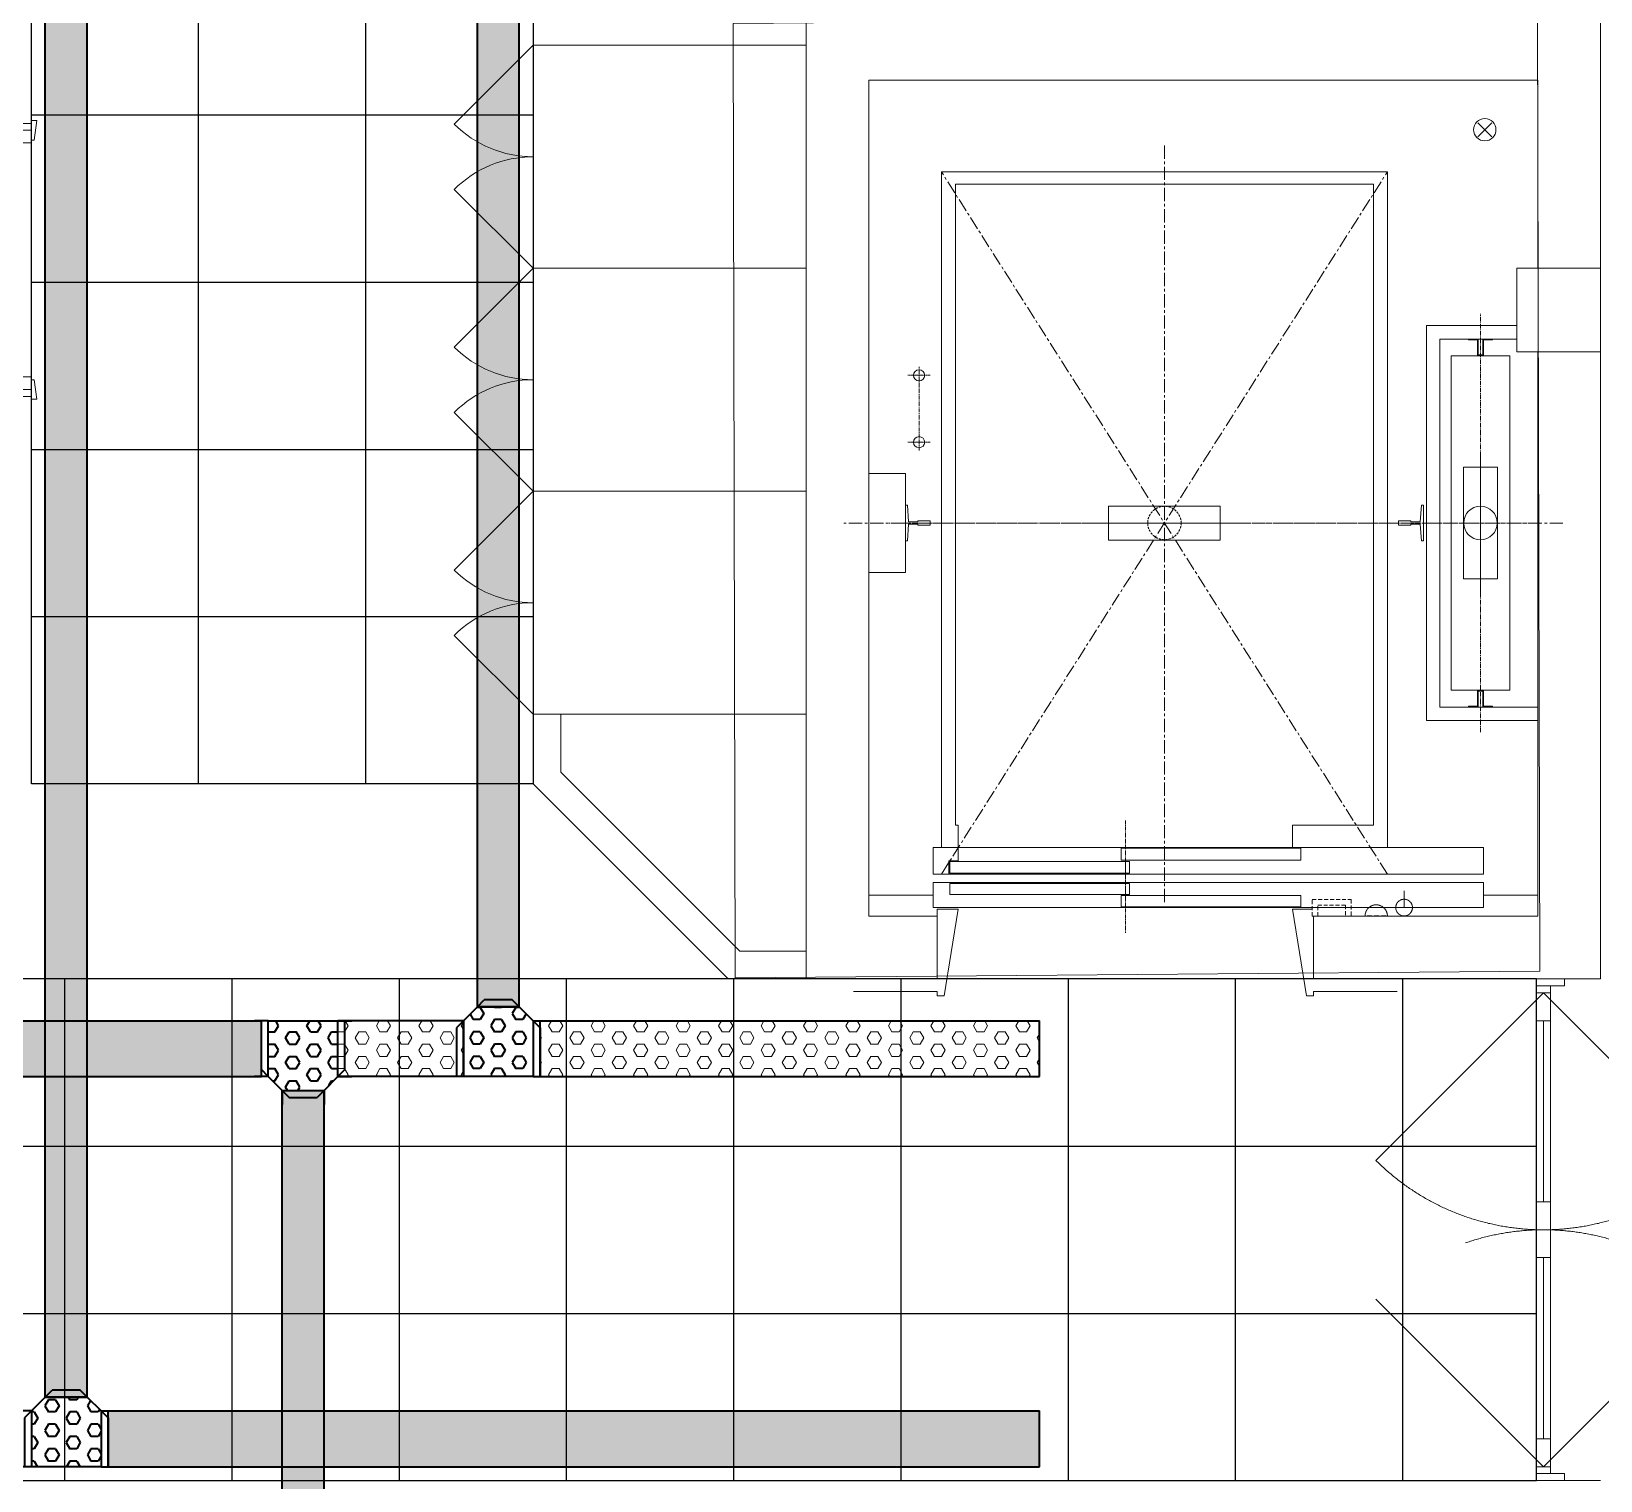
# Model space of a CAD drawing. Extents: x -509638 to 57327, y -29287 to 19916.
# Drawn here: x 43576 to 49206, y -2710 to 2490 of the extents above; entities that cross this region are included whole.
import ezdxf

# ---------------------------------------------------------------- set-up
doc = ezdxf.new("R2010")
doc.units = 0
doc.header["$LTSCALE"] = 0.25
for name, pattern in [('01-First Floor$0$CENTERX2', [101.6, 63.5, -12.7, 12.7, -12.7]), ('01-First Floor$0$DASHED', [19.05, 12.7, -6.35]), ('01-First Floor$0$DASHED2', [9.525, 6.35, -3.175]), ('DASHDOT', [25.4, 12.7, -6.35, 0, -6.35])]:
    doc.linetypes.add(name, pattern=pattern)
for name, color, linetype, lineweight in [('01-First Floor$0$Aluminum', 251, 'Continuous', 5), ('01-First Floor$0$Axis', 251, '01-First Floor$0$CENTERX2', 5), ('01-First Floor$0$C-HYDR-CTCH', 251, 'Continuous', 5), ('01-First Floor$0$Cabin', 7, 'Continuous', 5), ('01-First Floor$0$LOADING', 253, 'Continuous', 5), ('01-First Floor$0$Notes', 1, 'Continuous', 5), ('01-First Floor$0$Structure', 251, 'Continuous', 5), ('01-First Floor$0$Tech', 169, '01-First Floor$0$DASHED2', 5), ('01-First Floor$0$Walls', 251, 'Continuous', 5), ('01-First Floor$0$Wooden Joinery', 251, 'Continuous', 5), ('E-CABL-TRAY', 10, 'Continuous', 35), ('E-LITE-CLNG-CNDT', 6, 'DASHDOT', 35), ('T-CABL-TRAY', 60, 'Continuous', 35)]:
    doc.layers.add(name, color=color, linetype=linetype, lineweight=lineweight)
doc.layers.add('01-First Floor$0$FALSE CEILING', color=251, linetype='Continuous')

# ---------------------------------------------------------------- blocks, each defined once
blk = doc.blocks.new('01-First Floor$0$A$C72370EFE')
at = {"layer": '01-First Floor$0$Wooden Joinery'}
for p, q in [((-0.01, -0.04), (-0.02, -0.04)), ((-0.01, -0.03), (-0.01, -0.07)), ((0, -0.03), (-0.01, -0.03)), ((0.04, -0.03), (0.05, -0.03)), ((0.05, -0.03), (0.05, -0.07)), ((0.05, -0.04), (0.06, -0.04)), ((-0.05, -0.07), (-0.05, -0.16)), ((-0.03, -0.07), (-0.03, -0.16)), ((-0.01, -0.06), (-0.02, -0.06)), ((0, -0.07), (-0.01, -0.07)), ((0.04, -0.07), (0.05, -0.07)), ((0.05, -0.06), (0.06, -0.06)), ((0.07, -0.07), (0.07, -0.16)), ((0.09, -0.07), (0.09, -0.16)), ((-0.01, -0.17), (-0.02, -0.17)), ((-0.01, -0.19), (-0.02, -0.19)), ((-0.01, -0.17), (-0.01, -0.19)), ((0.05, -0.17), (0.06, -0.17)), ((0.05, -0.17), (0.05, -0.19)), ((0.05, -0.19), (0.06, -0.19))]:
    blk.add_line(p, q, dxfattribs=at)
for centre, radius, start, end in [((-0.02, -0.07), 0.03, 90, 180), ((0.06, -0.07), 0.03, 0, 90), ((-0.02, -0.07), 0.01, 90, 180), ((0.06, -0.07), 0.01, 0, 90), ((-0.02, -0.16), 0.03, 180, 270), ((-0.02, -0.16), 0.01, 180, 270), ((0.06, -0.16), 0.01, 270, 0), ((0.06, -0.16), 0.03, 270, 0)]:
    blk.add_arc(centre, radius, start, end, dxfattribs=at)
blk = doc.blocks.new('01-First Floor$0$A$C5DAD61B4')
at = {"layer": '01-First Floor$0$Wooden Joinery'}
for points in [[(80, 959.1), (80, 969.1), (10, 979.1), (10, 959.1)], [(940, 959.1), (940, 969.1), (1010, 979.1), (1010, 959.1)], [(70, 859.1), (70, 849.1), (0, 839.1), (0, 859.1)], [(120, 859.1), (120, 0), (80, 0), (80, 859.1)], [(950, 859.1), (950, 849.1), (1020, 839.1), (1020, 859.1)]]:
    blk.add_lwpolyline(points, close=True, dxfattribs=at)
for points in [[(45, 859.1), (45, 959.1), (20, 959.1), (20, 859.1), (45, 859.1)], [(45, 859.1), (80, 859.1), (80, 899.1), (90, 899.1), (90, 959.1), (45, 959.1), (45, 859.1)], [(975, 859.1), (940, 859.1), (940, 899.1), (930, 899.1), (930, 959.1), (975, 959.1), (975, 859.1)], [(975, 859.1), (975, 959.1), (1000, 959.1), (1000, 859.1), (975, 859.1)]]:
    blk.add_lwpolyline(points, dxfattribs=at)
blk.add_arc((80, 859.1), 860, 272.666, 0, dxfattribs=at)
at = {"layer": '01-First Floor$0$Wooden Joinery', "xscale": 999.9999999998854, "yscale": 999.9999999998854, "zscale": 999.9999999998854, "rotation": 180}
blk.add_blockref('01-First Floor$0$A$C72370EFE', (120, 0), dxfattribs=at)
blk = doc.blocks.new('01-First Floor$0$T127-1_B')
at = {"layer": '01-First Floor$0$Cabin'}
for p, q in [((78, 4), (82, 63.5)), ((44.5, 8), (44.5, 4)), ((44.5, 4), (78, 4)), ((44.5, -8), (44.5, -4)), ((44.5, -4), (78, -4)), ((78, -4), (82, -63.5))]:
    blk.add_line(p, q, dxfattribs=at)
at = {"layer": '01-First Floor$0$Cabin', "ltscale": 5}
for points in [[(82, 63.5), (89, 63.5), (89, -63.5), (82, -63.5)], [(44.5, 8), (0, 8), (0, -8), (44.5, -8)]]:
    blk.add_lwpolyline(points, dxfattribs=at)
blk = doc.blocks.new('01-First Floor$0$T127-1_B__1680')
at = {"layer": '01-First Floor$0$Axis'}
blk.add_line((-990, 0), (990, 0), dxfattribs=at)
at = {"layer": '01-First Floor$0$Notes', "xscale": -1}
blk.add_blockref('01-First Floor$0$T127-1_B', (-840, 0), dxfattribs=at)
at = {"layer": '01-First Floor$0$Notes'}
blk.add_blockref('01-First Floor$0$T127-1_B', (840, 0), dxfattribs=at)
blk = doc.blocks.new('01-First Floor$0$JIS5K')
at = {"layer": '01-First Floor$0$Cabin'}
for p, q in [((60.2, 8), (60.2, 11.2)), ((60.2, -8), (60.2, -11.2))]:
    blk.add_line(p, q, dxfattribs=at)
at = {"layer": '01-First Floor$0$Cabin', "ltscale": 5}
for points in [[(57, 11.2), (0, 11.2), (0, -11.2), (57, -11.2)], [(60.2, 8), (3.2, 8), (3.2, -8), (60.2, -8)], [(57, 11.2), (57, 43.5), (60.2, 43.5), (60.2, 11.2)], [(57, -11.2), (57, -43.5), (60.2, -43.5), (60.2, -11.2)]]:
    blk.add_lwpolyline(points, dxfattribs=at)
blk = doc.blocks.new('01-First Floor$0$JIS5K__1200')
at = {"layer": '01-First Floor$0$Axis'}
blk.add_line((-750, 0), (750, 0), dxfattribs=at)
at = {"layer": '01-First Floor$0$Notes', "xscale": -1}
blk.add_blockref('01-First Floor$0$JIS5K', (-600, 0), dxfattribs=at)
at = {"layer": '01-First Floor$0$Notes'}
blk.add_blockref('01-First Floor$0$JIS5K', (600, 0), dxfattribs=at)
blk = doc.blocks.new('01-First Floor$0$对重支撑1')
at = {"layer": '01-First Floor$0$Cabin'}
blk.add_lwpolyline([(1060, 178), (929, 178), (929, -178), (1060, -178)], close=True, dxfattribs=at).dxf.unprotected_set("ltscale", 0)
blk = doc.blocks.new('01-First Floor$0$井道平面图轿厢1轿厢地坎')
at = {"layer": '01-First Floor$0$Axis', "ltscale": 0.864}
blk.add_lwpolyline([(0, 96), (0, -192)], dxfattribs=at)
at = {"layer": '01-First Floor$0$Cabin', "ltscale": 5}
for points in [[(690, 0), (690, -96), (-1285, -96), (-1285, 0)], [(15, -3), (15, -46), (-630, -46), (-630, -3)], [(630, -50), (630, -93), (-15, -93), (-15, -50)]]:
    blk.add_lwpolyline(points, close=True, dxfattribs=at)
at = {"layer": '01-First Floor$0$Cabin'}
for points in [[(600, 0), (600, -48)], [(600, -48), (633, -48)], [(633, -48), (633, -96)]]:
    blk.add_lwpolyline(points, dxfattribs=at)
blk = doc.blocks.new('01-First Floor$0$层门地坎1')
at = {"layer": '01-First Floor$0$Axis', "ltscale": 0.81}
blk.add_lwpolyline([(0, 90), (0, -180)], dxfattribs=at)
at = {"layer": '01-First Floor$0$Cabin', "ltscale": 5}
for points in [[(690, 0), (690, -90), (-1285, -90), (-1285, 0)], [(15, -47), (15, -87), (-630, -87), (-630, -47)], [(630, -3), (630, -43), (-15, -43), (-15, -3)]]:
    blk.add_lwpolyline(points, close=True, dxfattribs=at)
blk = doc.blocks.new('01-First Floor$0$ME19011A-P')
for p, q in [((-0.425, 0), (0.425, 0)), ((-0.425, 0), (-0.425, -0.015)), ((0.425, 0), (0.425, -0.015)), ((-0.425, -0.015), (0.425, -0.015)), ((-0.3675, -0.0198), (-0.2325, -0.0198)), ((-0.3675, -0.0198), (-0.3675, -0.0399)), ((-0.3675, -0.0399), (-0.2325, -0.0399)), ((-0.36, -0.015), (-0.36, -0.0198)), ((-0.24, -0.015), (-0.24, -0.0198)), ((-0.2325, -0.0198), (-0.2325, -0.0399)), ((-0.15, -0.015), (-0.15, -0.04)), ((-0.15, -0.025), (0, -0.025)), ((-0.15, -0.04), (-0.1187, -0.04)), ((-0.0887, -0.04), (-0.0637, -0.04)), ((-0.0606, -0.0371), (-0.0787, -0.0432)), ((-0.0787, -0.0432), (-0.077, -0.0497)), ((-0.0582, -0.046), (-0.077, -0.0497)), ((-0.0402, -0.0312), (-0.0496, -0.0337)), ((-0.047, -0.0434), (-0.0376, -0.0409)), ((-0.0376, -0.0409), (-0.0402, -0.0312)), ((-0.0379, -0.04), (0, -0.04)), ((0, -0.015), (0, -0.04)), ((0.1, -0.015), (0.1, -0.045)), ((0.1, -0.035), (0.2, -0.035)), ((0.1, -0.045), (0.2, -0.045)), ((0.2, -0.045), (0.2, -0.015)), ((0.2818, -0.015), (0.2484, -0.015)), ((0.2484, -0.0243), (0.2484, -0.015)), ((0.2818, -0.0243), (0.2484, -0.0243)), ((0.2818, -0.0243), (0.2818, -0.015)), ((0.3211, -0.015), (0.2877, -0.015)), ((0.2877, -0.015), (0.2877, -0.0531)), ((0.3211, -0.0243), (0.2877, -0.0243)), ((0.2877, -0.0531), (0.3211, -0.0531)), ((0.3211, -0.0531), (0.3211, -0.015)), ((0.3623, -0.015), (0.3289, -0.015)), ((0.3289, -0.015), (0.3289, -0.0531)), ((0.3623, -0.0243), (0.3289, -0.0243)), ((0.3289, -0.0531), (0.3623, -0.0531)), ((0.3623, -0.0531), (0.3623, -0.015)), ((0.3682, -0.0243), (0.3682, -0.015)), ((0.3682, -0.015), (0.4016, -0.015)), ((0.3682, -0.0243), (0.4016, -0.0243)), ((0.4016, -0.0243), (0.4016, -0.015))]:
    blk.add_line(p, q)
blk.add_lwpolyline([(-0.1187, -0.0482), (-0.0887, -0.0482), (-0.0887, -0.0382), (-0.1187, -0.0382)], close=True)
at = {"color": 8, "const_width": 0.000601}
for points in [[(0.3044, -0.0531, -0.184574), (0.2977, -0.0636, -1.44364), (0.2961, -0.0581, -0.837915), (0.2969, -0.0664, -0.30536), (0.2839, -0.062, -1.584726), (0.2894, -0.0609, -0.253153), (0.2827, -0.0684, -0.874198), (0.2775, -0.0585, -0.915253), (0.2791, -0.0658, -0.223821), (0.2683, -0.0644, -1.703343), (0.272, -0.0597, -0.588962), (0.2621, -0.068, -0.717795), (0.2625, -0.0581, -0.983104), (0.2645, -0.0644, -0.326362), (0.2534, -0.0609, -0.758716), (0.2609, -0.0514, -0.906186), (0.2593, -0.0565, -0.189488), (0.2526, -0.0522, -0.7948), (0.2613, -0.0423, -1.223996), (0.2574, -0.047, -0.072149), (0.2534, -0.0403, -0.645886), (0.2609, -0.0324, -1.366917), (0.2574, -0.0371, -0.078415), (0.2542, -0.0308, -0.723006), (0.2613, -0.0256, -1.105484), (0.2582, -0.0292, -0.221197), (0.2566, -0.0243, -0.221197)], [(0.3456, -0.0531, 0.184574), (0.3523, -0.0636, 1.44364), (0.3539, -0.0581, 0.837915), (0.3531, -0.0664, 0.30536), (0.3661, -0.062, 1.584726), (0.3606, -0.0609, 0.253153), (0.3673, -0.0684, 0.874198), (0.3725, -0.0585, 0.915253), (0.3709, -0.0658, 0.223821), (0.3817, -0.0644, 1.703343), (0.378, -0.0597, 0.588962), (0.3879, -0.068, 0.717795), (0.3875, -0.0581, 0.983104), (0.3855, -0.0644, 0.326362), (0.3966, -0.0609, 0.758716), (0.3891, -0.0514, 0.906186), (0.3907, -0.0565, 0.189488), (0.3974, -0.0522, 0.7948), (0.3887, -0.0423, 1.223996), (0.3926, -0.047, 0.072149), (0.3966, -0.0403, 0.645886), (0.3891, -0.0324, 1.366917), (0.3926, -0.0371, 0.078415), (0.3958, -0.0308, 0.723006), (0.3887, -0.0256, 1.105484), (0.3918, -0.0292, 0.221197), (0.3934, -0.0243, 0.221197)]]:
    blk.add_lwpolyline(points, format="xyb", dxfattribs=at)
blk.add_circle((-0.0537, -0.04), 0.0075)
for centre, radius, start, end in [((-0.1037, -0.04), 0.01, 10.4593, 169.5407), ((-0.1037, -0.04), 0.0075, 14.0075, 165.9925), ((-0.0537, -0.04), 0.01, 45, 180)]:
    blk.add_arc(centre, radius, start, end)
blk = doc.blocks.new('01-First Floor$0$M.44.57.64')
at = {"layer": '01-First Floor$0$LOADING', "xscale": 1000.000000000002, "yscale": 1000.000000000002, "zscale": 1000.000000000002, "rotation": 225.9999036123427}
blk.add_blockref('01-First Floor$0$ME19011A-P', (-80806.9, 16720.7), dxfattribs=at)
blk = doc.blocks.new('01-First Floor')
at = {"layer": '01-First Floor$0$Aluminum'}
for p, q in [((48976, -2710), (48976, -910)), ((49076, -935), (48976, -935)), ((49026, -935), (49026, -2685)), ((49076, -910), (49076, -935)), ((49026, -960), (48976, -960)), ((49026, -1060), (48976, -1060)), ((49001, -1710), (49001, -1060)), ((49026, -1710), (48976, -1710)), ((49026, -1810), (48976, -1810)), ((49026, -1910), (48976, -1910)), ((49001, -1910), (49001, -2560)), ((49026, -2560), (48976, -2560)), ((49026, -2660), (48976, -2660)), ((49076, -2685), (48976, -2685)), ((49076, -2685), (49076, -2710))]:
    blk.add_line(p, q, dxfattribs=at)
at = {"layer": '01-First Floor$0$Aluminum', "linetype": '01-First Floor$0$DASHED', "ltscale": 300}
for p, q in [((49001, -960), (48400, -1561)), ((49001, -960), (49602, -1561)), ((49001, -2660), (48400, -2059)), ((49001, -2660), (49602, -2059))]:
    blk.add_line(p, q, dxfattribs=at)
for centre, start, end in [((49001, -960), 225, 315), ((49001, -2660), 45, 135)]:
    blk.add_arc(centre, 850, start, end, dxfattribs=at)
at = {"layer": '01-First Floor$0$Axis'}
blk.add_line((48570, 726), (48980, 726), dxfattribs=at)
at = {"layer": '01-First Floor$0$Axis', "ltscale": 3}
for points in [[(47641, -634), (47641, 2086)], [(48441, -534), (46841, 1986)], [(46841, -534), (48441, 1986)], [(49071, 726), (46491, 726)]]:
    blk.add_lwpolyline(points, dxfattribs=at)
at = {"layer": '01-First Floor$0$Axis', "ltscale": 0.24}
for points in [[(46801, 1256), (46721, 1256)], [(46801, 1016), (46721, 1016)]]:
    blk.add_lwpolyline(points, dxfattribs=at)
at = {"layer": '01-First Floor$0$Axis', "ltscale": 0.9}
blk.add_lwpolyline([(46761, 986), (46761, 1286)], dxfattribs=at)
at = {"layer": '01-First Floor$0$Axis', "ltscale": 1.5}
blk.add_lwpolyline([(47891, 726), (47391, 726)], dxfattribs=at)
at = {"layer": '01-First Floor$0$C-HYDR-CTCH', "elevation": 0, "flags": 128}
blk.add_lwpolyline([(46093.6, 2518.7), (46101.2, -906.2), (48987.5, -882.3), (48979.9, 2542.5), (46093.6, 2518.7)], dxfattribs=at)
at = {"layer": '01-First Floor$0$Cabin'}
for points in [[(48441, 1986), (46841, 1986)], [(46841, 1986), (46841, -438)], [(48441, 1986), (46841, 1986)], [(46841, 1986), (46841, -438)], [(48441, -438), (48441, 1986)], [(48441, -438), (48441, 1986)], [(46891, -358), (46891, 1942)], [(46891, 1942), (47641, 1942)], [(48391, 1942), (47641, 1942)], [(48391, -358), (48391, 1942)], [(48775, 476), (48775, 976)], [(46901, -358), (46891, -358)], [(46901, -438), (46901, -358)], [(48101, -438), (48101, -358)], [(48101, -358), (48391, -358)], [(46841, -438), (46811, -438)], [(46811, -438), (46811, -534)], [(46841, -438), (46811, -438)], [(46811, -438), (46811, -534)], [(48786, -438), (48441, -438)], [(48786, -438), (48441, -438)], [(48786, -534), (48786, -438)], [(48786, -534), (48786, -438)], [(46811, -534), (48786, -534)], [(46811, -534), (48786, -534)], [(46581, -609), (46811, -609)], [(48981, -609), (48786, -609)], [(46826, -685), (46826, -685), (46826, -660), (46901, -660), (46851, -970), (46826, -970), (46826, -955), (46526, -955)], [(48171, -660), (48101, -660), (48151, -970), (48176, -970), (48176, -955), (48476, -955)]]:
    blk.add_lwpolyline(points, dxfattribs=at)
at = {"layer": '01-First Floor$0$Cabin', "ltscale": 5}
for points in [[(48906, 1434.2), (48581, 1434.2), (48581, 17.8), (48981, 17.8)], [(48906, 1386.2), (48629, 1386.2), (48629, 65.8), (48981, 65.8)]]:
    blk.add_lwpolyline(points, dxfattribs=at)
blk.add_lwpolyline([(48880, 1326), (48670, 1326), (48670, 126), (48880, 126)], close=True, dxfattribs=at)
at = {"layer": '01-First Floor$0$Cabin'}
blk.add_lwpolyline([(48836, 926), (48714, 926), (48714, 526), (48836, 526)], close=True, dxfattribs=at)
at = {"layer": '01-First Floor$0$Cabin', "ltscale": 50}
blk.add_lwpolyline([(47441, 787), (47441, 665), (47841, 665), (47841, 787)], close=True, dxfattribs=at)
at = {"layer": '01-First Floor$0$Cabin'}
for centre, radius in [((46761, 1256), 20), ((46761, 1016), 20), ((48775, 726), 60)]:
    blk.add_circle(centre, radius, dxfattribs=at)
at = {"layer": '01-First Floor$0$FALSE CEILING', "linetype": 'Continuous'}
for p, q in [((44176, -210), (44176, 8610)), ((44776, -210), (44776, 8610)), ((43576, 2190), (45376, 2190)), ((43576, 1590), (45376, 1590)), ((43576, 990), (45376, 990)), ((43576, 390), (45376, 390)), ((43696.4, -2710), (43696.4, -910)), ((44296.4, -2710), (44296.4, -910)), ((44896.4, -2710), (44896.4, -910)), ((45496.4, -2710), (45496.4, -910)), ((46096.4, -2710), (46096.4, -910)), ((46696.4, -2710), (46696.4, -910)), ((47296.4, -2710), (47296.4, -910)), ((47896.4, -2710), (47896.4, -910)), ((48496.4, -2710), (48496.4, -910)), ((8296.4, -1510), (48976, -1510)), ((8296.4, -2110), (48976, -2110))]:
    blk.add_line(p, q, dxfattribs=at)
at = {"layer": '01-First Floor$0$FALSE CEILING'}
blk.add_lwpolyline([(45376, -210), (43576, -210), (43576, 8610), (45376, 8610)], close=True, dxfattribs=at)
blk.add_lwpolyline([(48976, -910), (8296.4, -910), (8296.4, -2710), (48976, -2710), (48976, -910)], dxfattribs=at)
at = {"layer": '01-First Floor$0$Notes'}
for p, q in [((48815.5, 2162.1), (48765.5, 2112.1)), ((48815.5, 2112.1), (48765.5, 2162.1))]:
    blk.add_line(p, q, dxfattribs=at)
blk.add_circle((48790.5, 2137.1), 40, dxfattribs=at)
at = {"layer": '01-First Floor$0$Structure'}
blk.add_line((48906, 1640), (48906, 1340), dxfattribs=at)
for points in [[(48981, 1640), (48981, 2315), (46581, 2315), (46581, -685), (46826, -685), (46826, -910), (46356, -910), (46356, 2540), (49206, 2540), (49206, -910), (48176, -910)], [(49206, 1640), (48906, 1640)], [(48176, -910), (48176, -685), (48981, -685), (48981, 1340)], [(48906, 1340), (49206, 1340)]]:
    blk.add_lwpolyline(points, dxfattribs=at)
at = {"layer": '01-First Floor$0$Tech', "ltscale": 0.36}
blk.add_lwpolyline([(48501, -654), (48501, -594)], dxfattribs=at)
at = {"layer": '01-First Floor$0$Tech', "ltscale": 9}
for points in [[(48171, -625), (48311, -625), (48311, -685), (48171, -685)], [(48191, -645), (48291, -645), (48291, -685), (48191, -685)]]:
    blk.add_lwpolyline(points, close=True, dxfattribs=at)
at = {"layer": '01-First Floor$0$Tech', "ltscale": 0.48}
blk.add_lwpolyline([(48361, -684), (48441, -684)], dxfattribs=at)
at = {"layer": '01-First Floor$0$Tech', "ltscale": 5}
blk.add_circle((47641, 726), 60, dxfattribs=at)
at = {"layer": '01-First Floor$0$Tech'}
blk.add_circle((48501, -654), 30, dxfattribs=at)
blk.add_arc((48401, -684), 40, 0, 180, dxfattribs=at)
at = {"layer": '01-First Floor$0$Walls'}
for p, q in [((45376, 2440), (45376, 4355)), ((46356, 2440), (45376, 2440)), ((45376, -210), (45376, 40)), ((45476, 40), (45376, 40)), ((45476, -168.6), (45476, 40)), ((45476, -168.6), (46117.4, -810)), ((45376, -210), (46076, -910)), ((46356, -810), (46117.4, -810)), ((46356, -910), (46076, -910)), ((44676, -2710), (49206, -2710))]:
    blk.add_line(p, q, dxfattribs=at)
at = {"layer": '01-First Floor$0$Wooden Joinery'}
for p, q in [((45093.2, 2157.2), (45376, 2440)), ((45376, 2440), (45376, 40)), ((45093.2, 1922.8), (45376, 1640)), ((45093.2, 1357.2), (45376, 1640)), ((46356, 1640), (45376, 1640)), ((45093.2, 1122.8), (45376, 840)), ((45093.2, 557.2), (45376, 840)), ((46356, 840), (45376, 840)), ((45093.2, 322.8), (45376, 40)), ((46356, 40), (45476, 40))]:
    blk.add_line(p, q, dxfattribs=at)
for centre, start, end in [((45376, 2440), 225, 270), ((45376, 1640), 90, 135), ((45376, 1640), 225, 270), ((45376, 840), 90, 135), ((45376, 840), 225, 270), ((45376, 40), 90, 135)]:
    blk.add_arc(centre, 400, start, end, dxfattribs=at)
at = {"layer": '01-First Floor$0$LOADING', "xscale": -1, "rotation": 45.9999036123427}
blk.add_blockref('01-First Floor$0$M.44.57.64', (4074.6, -67202.7, -0.1), dxfattribs=at)
at = {"layer": '01-First Floor$0$Notes', "xscale": -1, "rotation": 270.0000015352345}
blk.add_blockref('01-First Floor$0$JIS5K__1200', (48775, 726), dxfattribs=at)
at = {"layer": '01-First Floor$0$Notes', "yscale": -1, "rotation": 180}
for name in ['01-First Floor$0$对重支撑1', '01-First Floor$0$T127-1_B__1680']:
    blk.add_blockref(name, (47641, 726), dxfattribs=at)
at = {"layer": '01-First Floor$0$Notes', "xscale": -1}
for name, p in [('01-First Floor$0$井道平面图轿厢1轿厢地坎', (47501, -438)), ('01-First Floor$0$层门地坎1', (47501, -564))]:
    blk.add_blockref(name, p, dxfattribs=at)
at = {"layer": '01-First Floor$0$Wooden Joinery', "rotation": 270}
blk.add_blockref('01-First Floor$0$A$C5DAD61B4', (42616.9, 2180), dxfattribs=at)
blk = doc.blocks.new('*U27')
at = {"lineweight": 0}
h = blk.add_hatch(dxfattribs=at)
h.set_pattern_fill('HEX', color=253, scale=8, angle=270, style=0)
h.set_pattern_definition([(270, (1e-10, -7838.563), (43.9941, 8e-13), [25.4, -50.8]), (30, (1e-10, -7838.563), (-21.99705, 38.1), [25.4, -50.8]), (330, (1e-10, -7863.963), (21.99705, 38.1), [25.4, -50.8])])
h.paths.add_polyline_path([(0, 0), (-200, 0), (-200, -9525), (0, -9525)])
at = {"color": 0}
for p, q in [((0, 0), (0, -9525)), ((-200, 0), (-200, -9525)), ((0, -9525), (-200, -9525))]:
    blk.add_line(p, q, dxfattribs=at)
blk = doc.blocks.new('*U11')
h = blk.add_hatch()
h.set_pattern_fill('HEX', color=253, scale=8, angle=-90, style=0)
h.paths.add_polyline_path([(0, -250), (0, 0), (-200, 0), (-250, -50), (-250, -200), (-200, -250)])
at = {"color": 0}
for p, q in [((-250, -50), (-200, 0)), ((-200, 0), (-200, 50)), ((0, 0), (0, 50)), ((-250, -50), (-300, -50)), ((0, 0), (0, -250)), ((-250, -200), (-300, -200)), ((-250, -200), (-200, -250)), ((-200, -250), (-200, -300)), ((0, -250), (0, -300))]:
    blk.add_line(p, q, dxfattribs=at)
at = {"color": 253}
for p, q in [((-200, 0), (-175, 25)), ((-200, 0), (0, 0)), ((-175, 25), (0, 25)), ((-250, -50), (-275, -75)), ((-250, -50), (-250, -200)), ((-275, -75), (-275, -175)), ((-250, -200), (-275, -175)), ((-200, -250), (0, -250)), ((-200, -250), (-175, -275)), ((-175, -275), (0, -275))]:
    blk.add_line(p, q, dxfattribs=at)
blk = doc.blocks.new('*U38')
at = {"lineweight": 0}
h = blk.add_hatch(dxfattribs=at)
h.set_pattern_fill('HEX', color=253, scale=8, angle=180, style=0)
h.set_pattern_definition([(180, (-23193.732, -3e-10), (6e-13, -43.99409), [25.4, -50.8]), (300, (-23193.732, -3e-10), (38.1, 21.997045), [25.4, -50.8]), (240, (-23219.132, -3e-10), (38.1, -21.997045), [25.4, -50.8])])
h.paths.add_polyline_path([(-11046.9, 150), (-11046.9, 0), (0, 0), (0, 150)])
at = {"color": 0}
for p, q in [((0, 150), (-11046.9, 150)), ((-11046.9, 0), (-11046.9, 150)), ((0, 0), (-11046.9, 0))]:
    blk.add_line(p, q, dxfattribs=at)
blk = doc.blocks.new('*U39')
at = {"lineweight": 0}
h = blk.add_hatch(dxfattribs=at)
h.set_pattern_fill('HEX', color=253, scale=8, angle=180, style=0)
h.set_pattern_definition([(180, (-15514.8, -2e-10), (6e-13, -43.99409), [25.4, -50.8]), (300, (-15514.8, -2e-10), (38.1, 21.99705), [25.4, -50.8]), (240, (-15540.2, -2e-10), (38.1, -21.99705), [25.4, -50.8])])
h.paths.add_polyline_path([(-9497.1, 150), (-9497.1, 0), (0, 0), (0, 150)])
at = {"color": 0}
for p, q in [((0, 150), (-9497.1, 150)), ((0, 0), (0, 150)), ((0, 0), (-9497.1, 0))]:
    blk.add_line(p, q, dxfattribs=at)
blk = doc.blocks.new('*U29')
h = blk.add_hatch()
h.set_pattern_fill('HEX', color=253, scale=8, angle=-90, style=0)
h.paths.add_polyline_path([(0, 0), (-200, 0), (-250, -50), (-250, -200), (-200, -250), (0, -250)])
at = {"color": 0}
for p, q in [((-250, -50), (-200, 0)), ((-200, 0), (-200, 50)), ((0, 0), (0, 50)), ((-250, -50), (-300, -50)), ((0, 0), (0, -250)), ((-250, -200), (-300, -200)), ((-250, -200), (-200, -250)), ((-200, -250), (-200, -300)), ((0, -250), (0, -300))]:
    blk.add_line(p, q, dxfattribs=at)
at = {"color": 253}
for p, q in [((-200, 0), (-175, 25)), ((-200, 0), (0, 0)), ((-175, 25), (0, 25)), ((-250, -50), (-275, -75)), ((-250, -50), (-250, -200)), ((-275, -75), (-275, -175)), ((-250, -200), (-275, -175)), ((-200, -250), (0, -250)), ((-200, -250), (-175, -275)), ((-175, -275), (0, -275))]:
    blk.add_line(p, q, dxfattribs=at)
blk = doc.blocks.new('*U28')
at = {"lineweight": 0}
h = blk.add_hatch(dxfattribs=at)
h.set_pattern_fill('HEX', color=253, scale=8, angle=270, style=0)
h.set_pattern_definition([(270, (3e-10, -18546.62), (43.99409, 8e-13), [25.4, -50.8]), (30, (3e-10, -18546.62), (-21.99705, 38.1), [25.4, -50.8]), (330, (3e-10, -18572.02), (21.99705, 38.1), [25.4, -50.8])])
h.paths.add_polyline_path([(-200, -450), (0, -450), (0, 0), (-200, 0)])
at = {"color": 0}
for p, q in [((0, 0), (-200, 0)), ((0, 0), (0, -450)), ((-200, 0), (-200, -450)), ((0, -450), (-200, -450))]:
    blk.add_line(p, q, dxfattribs=at)
blk = doc.blocks.new('*U30')
at = {"lineweight": 0}
h = blk.add_hatch(dxfattribs=at)
h.set_pattern_fill('HEX', color=253, scale=8, angle=270, style=0)
h.set_pattern_definition([(270, (3e-10, -15421.62), (43.99409, 8e-13), [25.4, -50.8]), (30, (3e-10, -15421.62), (-21.99705, 38.1), [25.4, -50.8]), (330, (3e-10, -15447.02), (21.99705, 38.1), [25.4, -50.8])])
h.paths.add_polyline_path([(-200, -1791.7), (0, -1791.7), (0, 0), (-200, 0)])
at = {"color": 0}
for p, q in [((0, 0), (-200, 0)), ((0, 0), (0, -1791.7)), ((-200, 0), (-200, -1791.7)), ((0, -1791.7), (-200, -1791.7))]:
    blk.add_line(p, q, dxfattribs=at)
blk = doc.blocks.new('*U49')
at = {"lineweight": 0}
h = blk.add_hatch(dxfattribs=at)
h.set_pattern_fill('HEX', color=253, scale=8, angle=180, style=0)
h.set_pattern_definition([(180, (-16914.8, -2e-10), (6e-13, -43.99409), [25.4, -50.8]), (300, (-16914.8, -2e-10), (38.1, 21.99705), [25.4, -50.8]), (240, (-16940.2, -2e-10), (38.1, -21.99705), [25.4, -50.8])])
h.paths.add_polyline_path([(-10897.1, 150), (-10897.1, 0), (0, 0), (0, 150)])
at = {"color": 0}
for p, q in [((0, 150), (-10897.1, 150)), ((0, 0), (0, 150)), ((0, 0), (-10897.1, 0))]:
    blk.add_line(p, q, dxfattribs=at)
blk = doc.blocks.new('*U42')
at = {"lineweight": 0}
h = blk.add_hatch(dxfattribs=at)
h.set_pattern_fill('HEX', color=253, scale=8, angle=270, style=0)
h.set_pattern_definition([(270, (3e-10, -16971.62), (43.99409, 8e-13), [25.4, -50.8]), (30, (3e-10, -16971.62), (-21.99705, 38.1), [25.4, -50.8]), (330, (3e-10, -16997.02), (21.99705, 38.1), [25.4, -50.8])])
h.paths.add_polyline_path([(-200, -3341.7), (0, -3341.7), (0, 0), (-200, 0)])
at = {"color": 0}
for p, q in [((0, 0), (-200, 0)), ((0, 0), (0, -3341.7)), ((-200, 0), (-200, -3341.7)), ((0, -3341.7), (-200, -3341.7))]:
    blk.add_line(p, q, dxfattribs=at)

msp = doc.modelspace()

# ---------------------------------------------------------------- block references
at = {"layer": 'E-CABL-TRAY'}
for name, p, rotation in [('*U39', (45176, -1010), 270), ('*U29', (45376, -1260, 0), 269.9999999999999), ('*U11', (44426, -1060, 0), 89.99999999999993), ('*U28', (45126, -1260), 270), ('*U38', (44476, -12356.9), 270)]:
    msp.add_blockref(name, p, dxfattribs=dict(at, rotation=rotation))
at = {"layer": 'E-CABL-TRAY', "xscale": -1, "rotation": 90}
for name, p in [('*U27', (34876, -1260)), ('*U30', (45401, -1260))]:
    msp.add_blockref(name, p, dxfattribs=at)
at = {"layer": 'E-LITE-CLNG-CNDT'}
msp.add_blockref('01-First Floor', (0, 0), dxfattribs=at)
at = {"layer": 'T-CABL-TRAY', "linetype": 'Continuous'}
for name, p, rotation in [('*U49', (43626, -2410), 270), ('*U29', (43826, -2660, 0), 269.9999999999999)]:
    msp.add_blockref(name, p, dxfattribs=dict(at, rotation=rotation))
at = {"layer": 'T-CABL-TRAY', "linetype": 'Continuous', "xscale": -1, "rotation": 90}
msp.add_blockref('*U42', (43851, -2660), dxfattribs=at)

doc.saveas('drawing.dxf')
